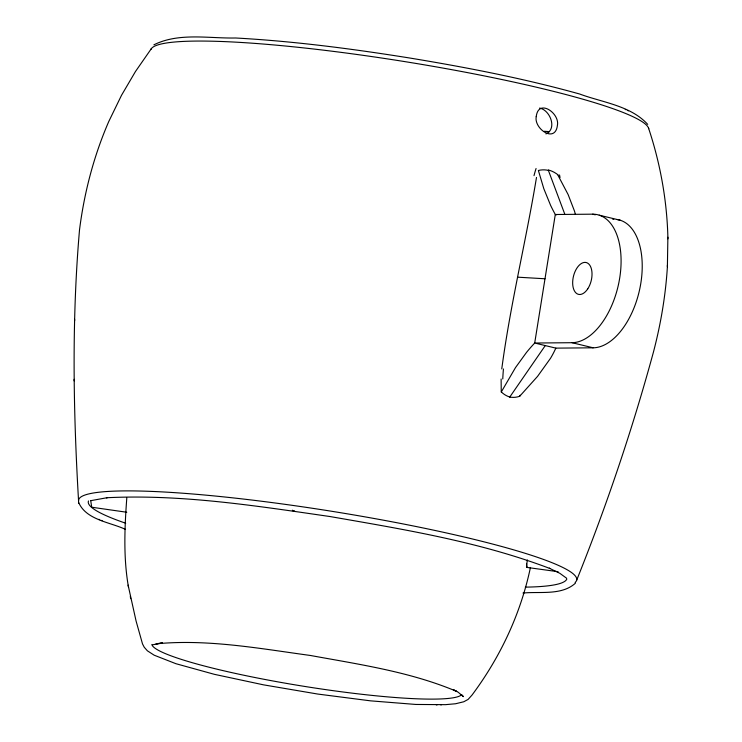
<?xml version="1.0" encoding="UTF-8"?>
<svg xmlns="http://www.w3.org/2000/svg" width="742" height="742" viewBox="0 0 742 742"><rect width="100%" height="100%" fill="white"/><g stroke="black" fill="none" stroke-linecap="round" stroke-linejoin="round"><path stroke-width="1.11" d="M78.559 500.785C73.254 410.614 71.705 319.932 79.515 229.872C84.226 192.595 93.807 155.959 108.786 121.475L121.53 95.264L135.471 71.51L151.266 48.777M74.608 320.859L74.627 319.236M74.117 380.869L74.144 379.292M576.617 580.309C606.566 505.821 632.295 429.655 653.414 352.19C660.751 324.217 665.602 295.631 667.392 266.758L667.42 265.089M667.856 238.868L667.883 237.227C666.919 200.145 660.278 163.361 648.573 128.19M667.392 266.758L667.883 237.227M501.119 379.023L501.249 392.036L515.523 367.568L526.523 352.394A130.165 76.315 -30.9 0 1 534.704 343.027L555.294 214.503A130.017 55.78 44.3 0 1 550.592 205.339L543.821 188.718L538.386 170.493A32.425 25.794 75.7 0 1 548.366 170.382M126.799 497.928C124.61 527.664 123.283 557.845 128.524 587.358M501.768 368.913C510.292 304.61 525.957 241.438 536.494 177.431M526.709 564.208L527.386 559.96M91.813 507.24L126.761 512.249M530.437 567.444C520.726 613.829 500.275 657.162 472.005 695.087L468.1 699.418L463.769 701.765L455.607 703.75L445.497 704.659L415.882 704.455L370.555 700.847L317.715 694.048L263.531 684.847L214.345 674.32L175.91 663.7L154.16 655.186L147.38 650.799L144.245 647.247L142.51 643.908L136.092 621.073L128.106 585.123M527.191 566.053L526.57 567.352M520.225 395.263L519.521 396.451L537.56 376.38L550.583 358.2A130.165 97.119 -16.1 0 0 555.841 348.128L593.183 347.803A65.519 36.581 -76.4 0 0 640.327 286.106A65.519 36.581 -76.4 0 0 617.084 219.511M509.847 396.942L545.268 345.577M575.402 583.203C561.648 595.687 540.037 591.337 522.98 593.043M91.73 507.417L90.719 500.59M153.882 44.835C178.72 32.36 208.715 38.547 235.539 37.99C293.999 41.19 352.125 48.796 409.899 58.043C466.968 67.476 523.88 78.457 579.632 94.011C602.421 102.489 630.663 105.587 647.71 124.387M294.583 510.923L293.09 510.895M90.904 500.646L107.293 497.669L106.431 497.752C181.363 494.042 256.073 505.868 330.023 516.543C404.204 529.463 479.406 541.716 550.082 568.558L549.293 568.205L559.83 573.316L566.628 578.241M152.731 644.798L162.47 642.887L156.005 643.843C207.612 638.862 259.422 648.536 310.434 655.474C359.731 664.498 410.289 671.788 456.72 691.423L453.353 689.745L458.176 692.24L463.398 696.645L461.978 694.939M545.945 133.912C557.511 128.867 550.128 109.992 539.592 108.072M436.315 704.9L437.066 704.891M440.674 704.826L441.444 704.807M595.279 214.818L592.635 214.178L555.294 214.503L556.611 214.818M593.183 347.803L572.054 342.702L534.704 343.027L555.841 348.128M544.999 278.769L518.083 277.202M544.35 131.278L549.479 131.64M526.523 567.361L558.105 571.711M599.258 215.189L620.395 220.291M612.447 218.955L613.773 219.28M125.463 529.361C109.927 522.108 85.951 519.938 78.578 502.288M625.265 109.417L626.053 109.76M627.704 110.484L628.493 110.836M98.871 519.317L99.669 519.66M101.32 520.383L102.099 520.726M557.947 175.214L568.14 194.59L574.493 211.108A130.017 76.556 29.6 0 1 575.245 213.909M548.366 170.326L564.764 214.132M130.286 596.466L130.694 598.655M78.615 502.455L78.698 503.224M592.635 214.178A65.519 36.581 -76.4 0 1 619.691 278.111A65.519 36.581 -76.4 0 1 572.054 342.702M502.77 378.949A176.54 139.57 -78.5 0 1 503.438 368.95M509.828 397.026A26.749 22.075 -84.5 0 1 501.323 391.924M534.008 175.641A107.933 71.019 81.6 0 1 536.067 168.517M548.403 169.992A32.425 26.322 79.3 0 1 558.105 174.917M559.533 174.973A107.933 99.734 61.1 0 1 560.024 177.561M519.502 396.339A26.749 22.139 -83.3 0 1 509.828 397.053M292.645 510.607A8.19 8.069 -62.2 0 1 292.376 510.171M526.523 566.907A8.19 1.345 -78.5 0 1 526.885 564.031M150.849 49.538A252.234 28.994 9.1 0 1 401.802 61.132A252.234 28.994 9.1 0 1 648.721 128.7M566.823 579.02A242.402 27.862 9.1 0 1 525.317 587.135M125.695 523.221A242.402 27.862 9.1 0 1 88.493 500.961M78.652 501.444A252.234 28.994 9.1 0 1 338.64 512.397A252.234 28.994 9.1 0 1 575.096 582.47M461.32 694.994A157.239 18.068 9.1 0 1 300.222 685.71A157.239 18.068 9.1 0 1 151.85 644.483M536.225 116.633C533.786 128.783 555.331 143.698 557.418 125.296C559.867 113.127 538.349 98.232 536.225 116.633M587.775 288.805A16.38 9.145 -76.4 0 0 586.57 262.631A16.38 9.145 -76.4 0 0 572.685 283.88A16.38 9.145 -76.4 0 0 587.775 288.805"/></g></svg>
